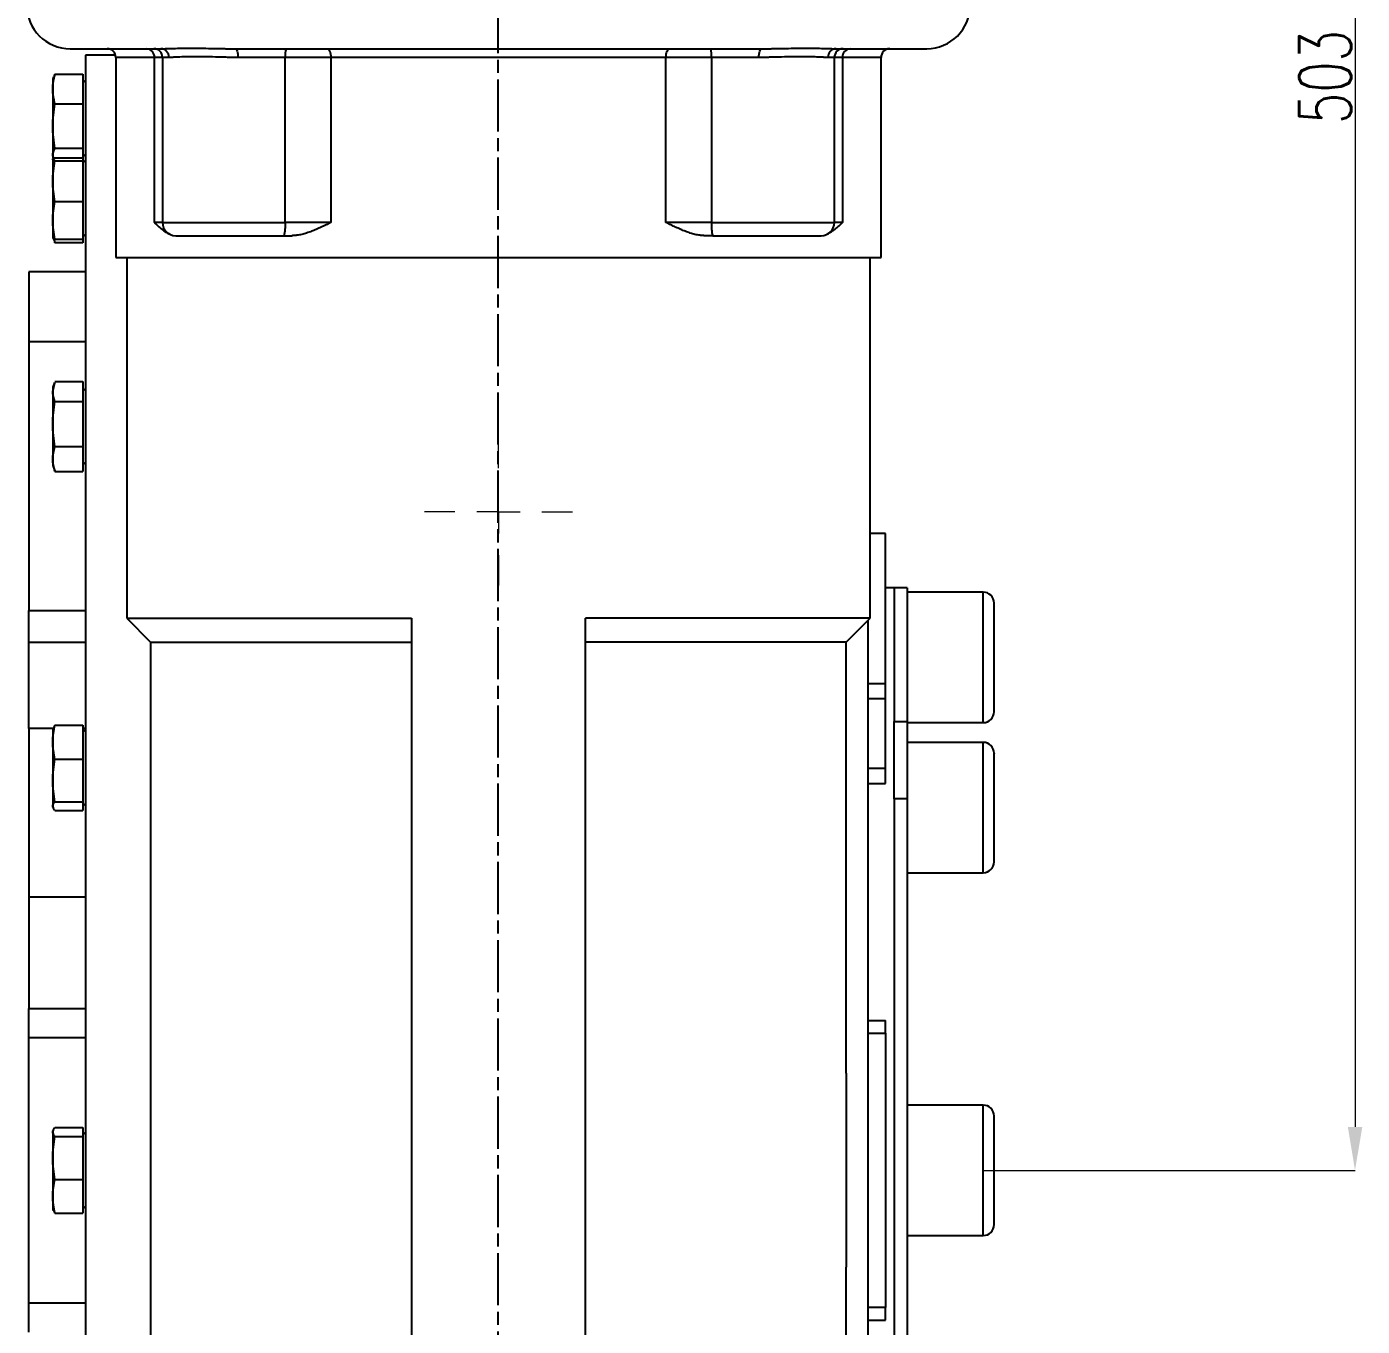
# Model space of a CAD drawing. Header units: millimetres. Extents: x 2003 to 4439, y 563 to 2285.
# Drawn here: x 2578.6 to 2885.8, y 1330.5 to 1629.5 of the extents above; entities that cross this region are included whole.
import ezdxf

# ---------------------------------------------------------------- set-up
doc = ezdxf.new("R2010")
doc.units = ezdxf.units.MM
doc.linetypes.add('AM_ISO08W050', pattern=[18, 12, -1.5, 3, -1.5])
for name, color, linetype, lineweight in [('10', 7, 'Continuous', 0), ('AM_5', 3, 'Continuous', 25), ('AM_7', 4, 'AM_ISO08W050', 25)]:
    doc.layers.add(name, color=color, linetype=linetype, lineweight=lineweight)
doc.styles.add('SLDTEXTSTYLE1', font='txt.shx', dxfattribs={"width": 0.7, "bigfont": 'gbcbig.shx'})
doc.dimstyles.new('SLDDIMSTYLE12$0', dxfattribs={"dimtxt": 12, "dimasz": 10, "dimexe": 0, "dimexo": 0.0625, "dimgap": 0.875, "dimtad": 1, "dimdec": 1, "dimlfac": 1.8, "dimrnd": 1e-09, "dimzin": 12, "dimdsep": 46, "dimtxsty": 'SLDTEXTSTYLE1', "dimcen": 0.09, "dimdle": 8.16, "dimclrd": 3, "dimclre": 3, "dimadec": 0, "dimazin": 3, "dimtfac": 1, "dimtdec": 1, "dimtofl": 0, "dimtmove": 0, "dimatfit": 3, "dimfxl": 0, "dimfrac": 2, "dimtolj": 1, "dimlwd": 5, "dimlwe": 5, "dimarcsym": 0})

# ---------------------------------------------------------------- blocks, each defined once
blk = doc.blocks.new('SW_CENTERMARKSYMBOL_18')
at = {"layer": '10', "color": 0}
for p, q in [((0, 1), (0, 1.7)), ((0, 0), (0, 0.5)), ((-1, 0), (-1.7, 0)), ((0, 0), (-0.5, 0)), ((0, 0), (0, -0.5)), ((0, 0), (0.5, 0)), ((1, 0), (1.7, 0)), ((0, -1), (0, -1.7))]:
    blk.add_line(p, q, dxfattribs=at)
blk = doc.blocks.new('*D60')
at = {"layer": 'AM_5', "color": 3, "lineweight": 5, "transparency": 16777216}
blk.add_line((2774.68, 1869.38), (2884.14, 1869.38), dxfattribs=at)
at = {"layer": 'AM_5', "color": 3, "linetype": 'Continuous', "lineweight": 5, "transparency": 16777216}
for p, q in [((2884.14, 1859.38), (2884.14, 1376.38)), ((2798.68, 1366.38), (2884.14, 1366.38))]:
    blk.add_line(p, q, dxfattribs=at)
at = {"layer": 'AM_5', "color": 3, "transparency": 16777216}
for points in [[(2882.48, 1859.38), (2885.81, 1859.38), (2884.14, 1869.38)], [(2882.48, 1376.38), (2885.81, 1376.38), (2884.14, 1366.38)]]:
    blk.add_solid(points, dxfattribs=at)
at = {"layer": 'Defpoints', "color": 0, "transparency": 16777216}
for p in [(2774.62, 1869.38), (2798.62, 1366.38), (2884.14, 1366.38)]:
    blk.add_point(p, dxfattribs=at)
at = {"layer": 'AM_5', "color": 0, "transparency": 16777216, "insert": (2877.27, 1617.88), "char_height": 12, "attachment_point": 5, "rotation": 90, "style": 'SLDTEXTSTYLE1'}
blk.add_mtext('\\A1;503', dxfattribs=at)

msp = doc.modelspace()

# ---------------------------------------------------------------- linework, layer by layer
at = {"color": 7, "linetype": 'Continuous', "lineweight": 25}
for p, q in [((2599.053, 1622.883), (2592.117, 1622.883)), ((2592.117, 1622.883), (2592.117, 1109.883)), ((2599.117, 1622.383), (2599.117, 1576.383)), ((2608.003, 1622.383), (2599.117, 1622.383)), ((2608.003, 1584.383), (2608.003, 1622.383)), ((2609.851, 1622.383), (2608.003, 1622.383)), ((2609.851, 1622.383), (2609.851, 1584.383)), ((2611.33, 1622.383), (2609.851, 1622.383)), ((2638.095, 1622.383), (2627.207, 1622.383)), ((2648.58, 1622.383), (2638.095, 1622.383)), ((2638.095, 1584.383), (2638.095, 1622.383)), ((2725.653, 1622.383), (2648.58, 1622.383)), ((2648.58, 1622.383), (2648.58, 1584.383)), ((2725.653, 1584.383), (2725.653, 1622.383)), ((2736.138, 1622.383), (2725.653, 1622.383)), ((2747.026, 1622.383), (2736.138, 1622.383)), ((2736.138, 1622.383), (2736.138, 1584.383)), ((2764.382, 1622.383), (2762.903, 1622.383)), ((2764.382, 1584.383), (2764.382, 1622.383)), ((2766.23, 1622.383), (2764.382, 1622.383)), ((2766.23, 1622.383), (2766.23, 1584.383)), ((2775.117, 1622.383), (2766.23, 1622.383)), ((2775.117, 1576.383), (2775.117, 1622.383)), ((2584.808, 1617.909), (2584.617, 1617.383)), ((2584.617, 1617.383), (2584.617, 1615.12)), ((2585.123, 1618.565), (2584.91, 1617.872)), ((2585.123, 1618.565), (2591.517, 1618.565)), ((2591.517, 1618.565), (2591.517, 1611.674)), ((2592.117, 1616.618), (2591.517, 1617.218)), ((2584.617, 1615.12), (2584.617, 1606.583)), ((2585.123, 1611.674), (2591.517, 1611.674)), ((2591.517, 1611.674), (2591.517, 1601.492)), ((2584.617, 1606.583), (2584.617, 1599.846)), ((2585.123, 1601.492), (2591.517, 1601.492)), ((2591.517, 1601.492), (2591.517, 1599.305)), ((2584.91, 1598.893), (2584.617, 1599.846)), ((2584.617, 1599.846), (2584.617, 1599.383)), ((2584.617, 1599.383), (2584.744, 1599.031)), ((2584.617, 1598.939), (2584.617, 1593.902)), ((2585.123, 1599.305), (2591.517, 1599.305)), ((2585.123, 1598.574), (2591.517, 1598.574)), ((2591.517, 1599.548), (2592.117, 1600.148)), ((2591.517, 1599.305), (2591.517, 1598.574)), ((2592.117, 1598.196), (2591.517, 1598.796)), ((2591.517, 1598.574), (2591.517, 1589.23)), ((2584.617, 1593.902), (2584.617, 1584.924)), ((2585.123, 1589.23), (2591.517, 1589.23)), ((2591.517, 1589.23), (2591.517, 1580.618)), ((2584.617, 1584.924), (2584.617, 1580.978)), ((2609.851, 1584.383), (2608.003, 1584.383)), ((2609.851, 1584.383), (2638.095, 1584.383)), ((2648.58, 1584.383), (2638.095, 1584.383)), ((2736.138, 1584.383), (2725.653, 1584.383)), ((2736.138, 1584.383), (2764.382, 1584.383)), ((2766.23, 1584.383), (2764.382, 1584.383)), ((2584.617, 1580.961), (2584.82, 1580.404)), ((2584.92, 1580.44), (2585.123, 1579.759)), ((2585.123, 1579.759), (2585.005, 1580.554)), ((2585.123, 1580.618), (2591.517, 1580.618)), ((2591.517, 1579.759), (2585.123, 1579.759)), ((2591.517, 1581.126), (2592.117, 1581.726)), ((2591.517, 1580.618), (2591.517, 1579.759)), ((2599.117, 1576.383), (2775.117, 1576.383)), ((2601.617, 1576.383), (2601.617, 1493.383)), ((2772.617, 1493.383), (2772.617, 1576.383)), ((2592.117, 1573.032), (2579.117, 1573.032)), ((2579.117, 1573.032), (2579.117, 1556.959)), ((2592.117, 1556.959), (2579.117, 1556.959)), ((2579.117, 1556.959), (2579.117, 1495.134)), ((2585.009, 1547.581), (2584.617, 1546.502)), ((2584.617, 1545.555), (2585.055, 1547.564)), ((2584.617, 1546.502), (2584.617, 1545.555)), ((2584.617, 1545.555), (2584.617, 1538.047)), ((2585.123, 1547.876), (2591.517, 1547.876)), ((2591.517, 1547.876), (2591.517, 1543.233)), ((2592.117, 1545.737), (2591.517, 1546.337)), ((2585.123, 1543.233), (2591.517, 1543.233)), ((2591.517, 1543.233), (2591.517, 1532.86)), ((2584.617, 1538.047), (2584.617, 1529.995)), ((2584.617, 1529.995), (2584.617, 1528.502)), ((2585.123, 1532.86), (2591.517, 1532.86)), ((2591.517, 1532.86), (2591.517, 1527.129)), ((2584.617, 1528.502), (2585.009, 1527.424)), ((2585.055, 1527.441), (2585.123, 1527.129)), ((2585.123, 1527.129), (2591.517, 1527.129)), ((2591.517, 1528.667), (2592.117, 1529.267)), ((2776.117, 1512.845), (2772.617, 1512.845)), ((2776.117, 1478.342), (2776.117, 1512.845)), ((2778.117, 1500.383), (2776.117, 1500.383)), ((2781.117, 1500.383), (2778.117, 1500.383)), ((2778.117, 1500.383), (2778.117, 1469.62)), ((2781.117, 1500.383), (2781.117, 1469.62)), ((2798.617, 1499.383), (2781.117, 1499.383)), ((2798.617, 1469.383), (2798.617, 1499.383)), ((2579.117, 1495.134), (2592.117, 1495.134)), ((2579.117, 1487.797), (2579.117, 1495.134)), ((2601.617, 1493.383), (2607.117, 1487.883)), ((2601.617, 1493.383), (2667.117, 1493.383)), ((2667.117, 1493.383), (2667.117, 1239.383)), ((2772.617, 1493.383), (2707.117, 1493.383)), ((2707.117, 1239.383), (2707.117, 1493.383)), ((2767.117, 1487.883), (2772.617, 1493.383)), ((2592.117, 1487.797), (2579.117, 1487.797)), ((2579.117, 1468.052), (2579.117, 1487.797)), ((2607.117, 1487.883), (2607.117, 1302.822)), ((2607.117, 1487.883), (2667.117, 1487.883)), ((2767.117, 1487.883), (2707.117, 1487.883)), ((2767.117, 1388.699), (2767.117, 1487.883)), ((2772.117, 1478.342), (2776.117, 1478.342)), ((2776.117, 1474.892), (2776.117, 1478.342)), ((2772.117, 1474.892), (2776.117, 1474.892)), ((2776.117, 1458.791), (2776.117, 1474.892)), ((2585.123, 1468.816), (2584.786, 1468.159)), ((2585.123, 1468.816), (2591.517, 1468.816)), ((2591.517, 1468.816), (2591.517, 1460.969)), ((2778.117, 1469.62), (2781.117, 1469.62)), ((2778.117, 1451.811), (2778.117, 1469.62)), ((2781.117, 1469.62), (2781.117, 1451.811)), ((2781.117, 1469.383), (2798.617, 1469.383)), ((2579.117, 1468.052), (2579.117, 1429.249)), ((2584.639, 1468.052), (2579.117, 1468.052)), ((2584.69, 1468.194), (2584.617, 1467.992)), ((2584.617, 1467.992), (2584.617, 1464.893)), ((2592.117, 1468.052), (2591.517, 1468.052)), ((2592.117, 1467.227), (2591.517, 1467.827)), ((2584.617, 1464.893), (2584.617, 1456.057)), ((2798.617, 1464.821), (2781.117, 1464.821)), ((2798.617, 1434.821), (2798.617, 1464.821)), ((2585.123, 1460.969), (2591.517, 1460.969)), ((2591.517, 1460.969), (2591.517, 1451.145)), ((2776.117, 1458.791), (2772.117, 1458.791)), ((2776.117, 1455.341), (2776.117, 1458.791)), ((2584.617, 1456.057), (2584.617, 1450.156)), ((2772.117, 1455.341), (2776.117, 1455.341)), ((2584.617, 1450.156), (2584.617, 1449.992)), ((2584.617, 1449.992), (2584.69, 1449.79)), ((2585.123, 1451.145), (2591.517, 1451.145)), ((2591.517, 1451.145), (2591.517, 1449.168)), ((2591.517, 1450.157), (2592.117, 1450.757)), ((2778.117, 1451.811), (2778.117, 1232.383)), ((2781.117, 1451.811), (2778.117, 1451.811)), ((2781.117, 1451.811), (2781.117, 1232.383)), ((2585.123, 1449.168), (2591.517, 1449.168)), ((2781.117, 1434.821), (2798.617, 1434.821)), ((2592.117, 1429.249), (2579.117, 1429.249)), ((2579.117, 1429.249), (2579.117, 1403.641)), ((2579.117, 1403.641), (2592.117, 1403.641)), ((2579.117, 1396.833), (2579.117, 1403.641)), ((2772.117, 1400.881), (2776.117, 1400.881)), ((2776.117, 1397.906), (2776.117, 1400.881)), ((2772.117, 1397.906), (2776.117, 1397.906)), ((2776.117, 1397.906), (2776.117, 1334.859)), ((2592.117, 1396.833), (2579.117, 1396.833)), ((2579.117, 1335.932), (2579.117, 1396.833)), ((2767.117, 1388.699), (2767.117, 1344.067)), ((2798.617, 1381.383), (2781.117, 1381.383)), ((2798.617, 1366.383), (2798.617, 1381.383)), ((2585.123, 1376.24), (2591.517, 1376.24)), ((2591.517, 1376.24), (2591.517, 1374.162)), ((2584.697, 1375.603), (2584.617, 1375.383)), ((2584.617, 1375.383), (2584.617, 1375.201)), ((2584.617, 1375.201), (2584.617, 1369.233)), ((2585.123, 1374.162), (2591.517, 1374.162)), ((2592.117, 1374.618), (2591.517, 1375.218)), ((2591.517, 1374.162), (2591.517, 1364.305)), ((2584.617, 1369.233), (2584.617, 1360.415)), ((2585.123, 1364.305), (2591.517, 1364.305)), ((2591.517, 1364.305), (2591.517, 1356.525)), ((2798.617, 1351.383), (2798.617, 1366.383)), ((2584.617, 1360.415), (2584.617, 1357.383)), ((2591.517, 1357.548), (2592.117, 1358.148)), ((2584.617, 1357.383), (2584.697, 1357.162)), ((2584.795, 1357.198), (2585.123, 1356.525)), ((2585.123, 1356.525), (2591.517, 1356.525)), ((2781.117, 1351.383), (2798.617, 1351.383)), ((2767.117, 1244.883), (2767.117, 1344.067)), ((2579.117, 1335.932), (2592.117, 1335.932)), ((2579.117, 1329.125), (2579.117, 1335.932)), ((2776.117, 1334.859), (2772.117, 1334.859)), ((2776.117, 1331.884), (2776.117, 1334.859)), ((2772.117, 1331.884), (2776.117, 1331.884))]:
    msp.add_line(p, q, dxfattribs=at)
at = {"color": 7, "linetype": 'Continuous', "lineweight": 25, "flags": 128}
for points in [[(2626.542, 1624.383), (2626.672, 1624.344), (2626.797, 1624.23), (2626.912, 1624.046), (2627.013, 1623.797), (2627.095, 1623.494), (2627.157, 1623.148), (2627.195, 1622.773), (2627.207, 1622.383)], [(2647.704, 1624.383), (2647.875, 1624.344), (2648.039, 1624.23), (2648.191, 1624.046), (2648.323, 1623.797), (2648.432, 1623.494), (2648.513, 1623.148), (2648.563, 1622.773), (2648.58, 1622.383)], [(2725.653, 1622.383), (2725.67, 1622.773), (2725.72, 1623.148), (2725.801, 1623.494), (2725.91, 1623.797), (2726.043, 1624.046), (2726.194, 1624.23), (2726.358, 1624.344), (2726.529, 1624.383)], [(2747.026, 1622.383), (2747.039, 1622.773), (2747.077, 1623.148), (2747.138, 1623.494), (2747.221, 1623.797), (2747.321, 1624.046), (2747.436, 1624.23), (2747.561, 1624.344), (2747.691, 1624.383)]]:
    msp.add_lwpolyline(points, dxfattribs=at)
at = {"color": 7, "linetype": 'Continuous', "lineweight": 25}
for centre, radius, start, end in [((2588.617, 1634.383), 10, 180, 270), ((2785.617, 1634.383), 10, 270, 0), ((2597.117, 1622.383), 2, 0, 90), ((2606.099, 1622.478), 1.907, 357.11804, 86.79399), ((2607.851, 1622.383), 2, 0, 90), ((2609.386, 1622.438), 1.946, 358.37228, 88.27408), ((2644.018, 1622.879), 5.944, 165.34484, 184.78967), ((2730.215, 1622.879), 5.944, 355.21033, 14.65516), ((2764.848, 1622.438), 1.946, 91.72592, 181.62772), ((2766.382, 1622.383), 2, 90, 180), ((2768.135, 1622.478), 1.907, 93.20601, 182.88196), ((2777.117, 1622.383), 2, 90, 180), ((2612.851, 1584.383), 3, 180, 270), ((2629.211, 1583.638), 8.915, 345.34484, 4.78967), ((2745.022, 1583.638), 8.915, 175.21033, 194.65516), ((2761.382, 1584.383), 3, 270, 0), ((2798.617, 1496.883), 2.5, 0, 90), ((2798.617, 1471.883), 2.5, 270, 0), ((2798.617, 1462.321), 2.5, 0, 90), ((2798.617, 1437.321), 2.5, 270, 0), ((2798.617, 1378.883), 2.5, 0, 90), ((2798.617, 1353.883), 2.5, 270, 0)]:
    msp.add_arc(centre, radius, start, end, dxfattribs=at)
for points in [[(2588.617, 1624.383), (2588.617, 1624.383), (2595.947, 1624.383), (2609.444, 1624.383)], [(2764.789, 1624.383), (2778.286, 1624.383), (2785.617, 1624.383), (2785.617, 1624.383)], [(2637.836, 1581.383), (2638.437, 1581.383), (2639.037, 1581.383), (2639.64, 1581.383)], [(2767.117, 1388.699), (2767.117, 1381.26), (2767.104, 1366.383), (2767.117, 1351.505), (2767.117, 1344.067)]]:
    msp.add_open_spline(points, degree=3, dxfattribs=at)
for points, knots in [([(2609.444, 1624.383), (2609.517, 1624.383), (2609.661, 1624.383), (2609.891, 1624.387), (2610.129, 1624.391), (2610.376, 1624.398), (2610.633, 1624.405), (2610.899, 1624.414), (2611.175, 1624.423), (2611.459, 1624.432), (2611.753, 1624.442), (2612.056, 1624.452), (2612.83, 1624.476), (2614.175, 1624.511), (2616.259, 1624.528), (2618.56, 1624.51), (2620.502, 1624.473), (2621.953, 1624.443), (2622.841, 1624.425), (2623.744, 1624.409), (2624.662, 1624.395), (2625.594, 1624.385), (2626.226, 1624.383), (2626.542, 1624.383)], [0, 0, 0, 0, 0.0227351, 0.0454777, 0.0682299, 0.0909941, 0.1137724, 0.136567, 0.15938, 0.1822135, 0.2050697, 0.2279505, 0.250858, 0.3756844, 0.5002912, 0.6252311, 0.7503985, 0.7921646, 0.8338474, 0.8754593, 0.9170132, 0.9585223, 1, 1, 1, 1]), ([(2627.207, 1622.383), (2627.045, 1622.383), (2626.71, 1622.383), (2626.197, 1622.387), (2625.66, 1622.394), (2625.099, 1622.402), (2624.524, 1622.413), (2623.901, 1622.427), (2623.053, 1622.448), (2621.52, 1622.49), (2619.55, 1622.535), (2617.453, 1622.557), (2615.553, 1622.535), (2614.028, 1622.486), (2613.017, 1622.441), (2612.417, 1622.412), (2612.01, 1622.397), (2611.638, 1622.385), (2611.429, 1622.383), (2611.33, 1622.383)], [0, 0, 0, 0, 0.0223309, 0.046011, 0.0710405, 0.09742, 0.1251495, 0.1532402, 0.1873292, 0.2495026, 0.3832719, 0.4996467, 0.6136045, 0.7489214, 0.8364568, 0.8744628, 0.9208466, 0.9626919, 1, 1, 1, 1]), ([(2626.542, 1624.383), (2643.849, 1624.383), (2665.17, 1624.383), (2709.064, 1624.383), (2730.384, 1624.383), (2747.691, 1624.383)], [0, 0, 0, 0, 0.5, 0.5, 1, 1, 1, 1]), ([(2762.903, 1622.383), (2762.845, 1622.383), (2762.724, 1622.383), (2762.525, 1622.387), (2762.304, 1622.394), (2762.057, 1622.402), (2761.787, 1622.413), (2761.477, 1622.427), (2761.023, 1622.448), (2760.117, 1622.49), (2758.707, 1622.535), (2756.818, 1622.557), (2754.716, 1622.535), (2752.595, 1622.486), (2750.846, 1622.441), (2749.659, 1622.412), (2748.77, 1622.397), (2747.873, 1622.385), (2747.297, 1622.383), (2747.026, 1622.383)], [0, 0, 0, 0, 0.0223309, 0.046011, 0.0710405, 0.09742, 0.1251495, 0.1532402, 0.1873292, 0.2495026, 0.3832719, 0.4996467, 0.6136045, 0.7489214, 0.8364568, 0.8744628, 0.9208466, 0.9626919, 1, 1, 1, 1]), ([(2747.691, 1624.383), (2747.864, 1624.383), (2748.212, 1624.383), (2748.727, 1624.387), (2749.239, 1624.391), (2749.747, 1624.398), (2750.251, 1624.405), (2750.75, 1624.414), (2751.244, 1624.423), (2751.734, 1624.432), (2752.219, 1624.442), (2752.699, 1624.452), (2753.879, 1624.476), (2755.691, 1624.511), (2757.988, 1624.528), (2760.072, 1624.51), (2761.513, 1624.473), (2762.447, 1624.443), (2762.978, 1624.425), (2763.479, 1624.409), (2763.948, 1624.395), (2764.389, 1624.385), (2764.656, 1624.383), (2764.789, 1624.383)], [0, 0, 0, 0, 0.0227351, 0.0454777, 0.0682299, 0.0909941, 0.1137724, 0.136567, 0.15938, 0.1822135, 0.2050697, 0.2279505, 0.250858, 0.3756844, 0.5002912, 0.6252311, 0.7503985, 0.7921646, 0.8338474, 0.8754593, 0.9170132, 0.9585223, 1, 1, 1, 1]), ([(2584.617, 1615.12), (2584.617, 1615.699), (2584.664, 1616.276), (2584.839, 1617.424), (2584.967, 1617.995), (2585.123, 1618.565)], [0, 0, 0, 0, 0.5, 0.5, 1, 1, 1, 1]), ([(2585.123, 1611.674), (2584.967, 1612.244), (2584.839, 1612.815), (2584.664, 1613.963), (2584.617, 1614.54), (2584.617, 1615.12)], [0, 0, 0, 0, 0.5, 0.5, 1, 1, 1, 1]), ([(2584.617, 1606.583), (2584.617, 1607.44), (2584.664, 1608.292), (2584.839, 1609.988), (2584.967, 1610.833), (2585.123, 1611.674)], [0, 0, 0, 0, 0.5, 0.5, 1, 1, 1, 1]), ([(2585.123, 1601.492), (2584.967, 1602.334), (2584.839, 1603.178), (2584.664, 1604.874), (2584.617, 1605.727), (2584.617, 1606.583)], [0, 0, 0, 0, 0.5, 0.5, 1, 1, 1, 1]), ([(2584.617, 1599.846), (2584.617, 1600.123), (2584.664, 1600.398), (2584.839, 1600.947), (2584.967, 1601.22), (2585.123, 1601.492)], [0, 0, 0, 0, 0.5, 0.5, 1, 1, 1, 1]), ([(2584.617, 1598.939), (2584.617, 1599.001), (2584.664, 1599.062), (2584.839, 1599.184), (2584.967, 1599.244), (2585.123, 1599.305)], [0, 0, 0, 0, 0.5, 0.5, 1, 1, 1, 1]), ([(2585.123, 1598.574), (2584.967, 1598.634), (2584.839, 1598.695), (2584.664, 1598.816), (2584.617, 1598.878), (2584.617, 1598.939)], [0, 0, 0, 0, 0.5, 0.5, 1, 1, 1, 1]), ([(2584.617, 1593.902), (2584.617, 1594.688), (2584.664, 1595.47), (2584.839, 1597.027), (2584.967, 1597.801), (2585.123, 1598.574)], [0, 0, 0, 0, 0.5, 0.5, 1, 1, 1, 1]), ([(2585.123, 1589.23), (2584.967, 1590.003), (2584.839, 1590.778), (2584.664, 1592.334), (2584.617, 1593.116), (2584.617, 1593.902)], [0, 0, 0, 0, 0.5, 0.5, 1, 1, 1, 1]), ([(2584.617, 1584.924), (2584.617, 1585.649), (2584.664, 1586.37), (2584.839, 1587.804), (2584.967, 1588.519), (2585.123, 1589.23)], [0, 0, 0, 0, 0.5, 0.5, 1, 1, 1, 1]), ([(2585.123, 1580.618), (2584.967, 1581.33), (2584.839, 1582.044), (2584.664, 1583.479), (2584.617, 1584.2), (2584.617, 1584.924)], [0, 0, 0, 0, 0.5, 0.5, 1, 1, 1, 1]), ([(2611.567, 1581.726), (2611.42, 1581.782), (2610.968, 1581.957), (2610.354, 1582.36), (2609.681, 1582.859), (2609.106, 1583.343), (2608.539, 1583.862), (2608.182, 1584.209), (2608.003, 1584.383)], [0, 0, 0, 0, 0.1093577, 0.3370469, 0.4924487, 0.6684568, 0.8341945, 1, 1, 1, 1]), ([(2648.58, 1584.383), (2648.363, 1584.279), (2647.993, 1584.102), (2647.255, 1583.751), (2646.343, 1583.323), (2645.237, 1582.831), (2644.11, 1582.37), (2643.016, 1581.982), (2642.073, 1581.713), (2641.337, 1581.552), (2640.831, 1581.467), (2640.392, 1581.416), (2640.012, 1581.388), (2639.763, 1581.384), (2639.64, 1581.383)], [0, 0, 0, 0, 0.0731616, 0.1250838, 0.2501723, 0.3830145, 0.5002439, 0.6310655, 0.750282, 0.8143004, 0.874754, 0.9175233, 0.959251, 1, 1, 1, 1]), ([(2734.593, 1581.383), (2734.501, 1581.384), (2734.315, 1581.386), (2734.034, 1581.402), (2733.746, 1581.427), (2733.37, 1581.473), (2732.896, 1581.552), (2732.161, 1581.713), (2731.217, 1581.982), (2730.123, 1582.37), (2728.996, 1582.831), (2727.89, 1583.323), (2726.978, 1583.751), (2726.24, 1584.103), (2725.87, 1584.279), (2725.653, 1584.383)], [0, 0, 0, 0, 0.0304722, 0.0614867, 0.0930708, 0.1252504, 0.1856999, 0.2497233, 0.3689361, 0.4997632, 0.6169889, 0.7498366, 0.8748916, 0.926986, 1, 1, 1, 1]), ([(2766.23, 1584.383), (2766.048, 1584.206), (2765.684, 1583.852), (2765.104, 1583.322), (2764.515, 1582.832), (2763.745, 1582.249), (2763.141, 1581.949), (2762.745, 1581.752)], [0, 0, 0, 0, 0.1724943, 0.3449962, 0.5281905, 0.6898543, 1, 1, 1, 1]), ([(2584.617, 1580.984), (2584.617, 1580.922), (2584.664, 1580.861), (2584.839, 1580.739), (2584.967, 1580.679), (2585.123, 1580.618)], [0, 0, 0, 0, 0.5, 0.5, 1, 1, 1, 1]), ([(2612.979, 1581.383), (2612.966, 1581.383), (2612.931, 1581.383), (2614.096, 1581.383), (2616.305, 1581.383), (2619.464, 1581.383), (2623.373, 1581.383), (2627.911, 1581.383), (2632.836, 1581.383), (2636.183, 1581.383), (2637.836, 1581.383)], [0, 0, 0, 0, 0.0778194, 0.2109089, 0.3439984, 0.4739392, 0.6038801, 0.7369696, 0.8700591, 1, 1, 1, 1]), ([(2736.397, 1581.383), (2736.247, 1581.383), (2735.947, 1581.383), (2735.496, 1581.383), (2735.045, 1581.383), (2734.744, 1581.383), (2734.593, 1581.383)], [0, 0, 0, 0, 0.2500482, 0.5, 0.7499518, 1, 1, 1, 1]), ([(2736.397, 1581.383), (2742.818, 1581.383), (2749.178, 1581.383), (2758.677, 1581.383), (2761.382, 1581.383), (2761.382, 1581.383)], [0, 0, 0, 0, 0.5, 0.5, 1, 1, 1, 1]), ([(2585.123, 1543.233), (2584.967, 1543.617), (2584.839, 1544.002), (2584.664, 1544.775), (2584.617, 1545.164), (2584.617, 1545.555)], [0, 0, 0, 0, 0.5, 0.5, 1, 1, 1, 1]), ([(2584.617, 1538.047), (2584.617, 1538.919), (2584.664, 1539.787), (2584.839, 1541.516), (2584.967, 1542.376), (2585.123, 1543.233)], [0, 0, 0, 0, 0.5, 0.5, 1, 1, 1, 1]), ([(2585.123, 1532.86), (2584.967, 1533.717), (2584.839, 1534.578), (2584.664, 1536.306), (2584.617, 1537.174), (2584.617, 1538.047)], [0, 0, 0, 0, 0.5, 0.5, 1, 1, 1, 1]), ([(2584.617, 1529.995), (2584.617, 1530.477), (2584.664, 1530.956), (2584.839, 1531.911), (2584.967, 1532.386), (2585.123, 1532.86)], [0, 0, 0, 0, 0.5, 0.5, 1, 1, 1, 1]), ([(2585.123, 1527.129), (2584.967, 1527.603), (2584.839, 1528.078), (2584.664, 1529.033), (2584.617, 1529.512), (2584.617, 1529.995)], [0, 0, 0, 0, 0.5, 0.5, 1, 1, 1, 1]), ([(2801.117, 1483.952), (2801.117, 1484.715), (2801.117, 1486.287), (2801.117, 1488.64), (2801.117, 1490.918), (2801.117, 1492.973), (2801.117, 1494.662), (2801.117, 1495.908), (2801.117, 1496.626), (2801.117, 1496.924), (2801.117, 1496.861), (2801.117, 1496.851)], [0, 0, 0, 0, 0.1140161, 0.2348618, 0.3607315, 0.4892723, 0.6178131, 0.7436828, 0.8645284, 0.9785445, 1, 1, 1, 1]), ([(2772.117, 1492.883), (2772.117, 1491.413), (2772.117, 1485.811), (2772.117, 1475.631), (2772.117, 1462.425), (2772.117, 1448.914), (2772.117, 1435.224), (2772.117, 1421.421), (2772.117, 1407.602), (2772.117, 1393.828), (2772.117, 1380.097), (2772.117, 1370.955), (2772.117, 1366.383)], [0, 0, 0, 0, 0.0391174, 0.1490798, 0.258663, 0.3677114, 0.4760731, 0.5832489, 0.6893513, 0.7938205, 0.896869, 1, 1, 1, 1]), ([(2801.117, 1471.915), (2801.117, 1471.928), (2801.117, 1471.961), (2801.117, 1472.551), (2801.117, 1473.623), (2801.117, 1475.18), (2801.117, 1477.121), (2801.117, 1479.32), (2801.117, 1481.624), (2801.117, 1483.191), (2801.117, 1483.952)], [0, 0, 0, 0, 0.0967106, 0.2229744, 0.3544874, 0.4887913, 0.6230952, 0.7546082, 0.880872, 1, 1, 1, 1]), ([(2584.617, 1464.893), (2584.617, 1465.553), (2584.664, 1466.209), (2584.839, 1467.517), (2584.967, 1468.167), (2585.123, 1468.816)], [0, 0, 0, 0, 0.5, 0.5, 1, 1, 1, 1]), ([(2585.123, 1460.969), (2584.967, 1461.618), (2584.839, 1462.268), (2584.664, 1463.576), (2584.617, 1464.232), (2584.617, 1464.893)], [0, 0, 0, 0, 0.5, 0.5, 1, 1, 1, 1]), ([(2801.117, 1440.683), (2801.117, 1441.233), (2801.117, 1442.365), (2801.117, 1444.463), (2801.117, 1446.835), (2801.117, 1449.388), (2801.117, 1451.957), (2801.117, 1454.386), (2801.117, 1456.546), (2801.117, 1458.398), (2801.117, 1459.955), (2801.117, 1461.211), (2801.117, 1462.019), (2801.117, 1462.378), (2801.117, 1462.296), (2801.117, 1462.284)], [0, 0, 0, 0, 0.0765593, 0.1577045, 0.2422232, 0.3285356, 0.4148479, 0.4993666, 0.5805118, 0.6570711, 0.7336304, 0.8147756, 0.8992943, 0.9856067, 1, 1, 1, 1]), ([(2584.617, 1456.057), (2584.617, 1456.883), (2584.664, 1457.705), (2584.839, 1459.342), (2584.967, 1460.157), (2585.123, 1460.969)], [0, 0, 0, 0, 0.5, 0.5, 1, 1, 1, 1]), ([(2585.123, 1451.145), (2584.967, 1451.957), (2584.839, 1452.772), (2584.664, 1454.408), (2584.617, 1455.23), (2584.617, 1456.057)], [0, 0, 0, 0, 0.5, 0.5, 1, 1, 1, 1]), ([(2584.617, 1450.156), (2584.617, 1450.323), (2584.664, 1450.488), (2584.839, 1450.817), (2584.967, 1450.981), (2585.123, 1451.145)], [0, 0, 0, 0, 0.5, 0.5, 1, 1, 1, 1]), ([(2585.123, 1449.168), (2584.967, 1449.331), (2584.839, 1449.495), (2584.664, 1449.825), (2584.617, 1449.99), (2584.617, 1450.156)], [0, 0, 0, 0, 0.5, 0.5, 1, 1, 1, 1]), ([(2801.117, 1437.358), (2801.117, 1437.378), (2801.117, 1437.423), (2801.117, 1438.109), (2801.117, 1439.18), (2801.117, 1440.192), (2801.117, 1440.683)], [0, 0, 0, 0, 0.2289376, 0.4979837, 0.7562909, 1, 1, 1, 1]), ([(2584.617, 1375.201), (2584.617, 1375.376), (2584.664, 1375.55), (2584.839, 1375.896), (2584.967, 1376.068), (2585.123, 1376.24)], [0, 0, 0, 0, 0.5, 0.5, 1, 1, 1, 1]), ([(2801.117, 1353.915), (2801.117, 1353.928), (2801.117, 1353.961), (2801.117, 1354.551), (2801.117, 1355.623), (2801.117, 1357.18), (2801.117, 1359.121), (2801.117, 1361.32), (2801.117, 1363.625), (2801.117, 1365.949), (2801.117, 1368.288), (2801.117, 1370.639), (2801.117, 1372.919), (2801.117, 1374.972), (2801.117, 1376.666), (2801.117, 1377.895), (2801.117, 1378.671), (2801.117, 1378.808), (2801.117, 1378.875)], [0, 0, 0, 0, 0.0478193, 0.1102514, 0.175279, 0.2416867, 0.3080943, 0.3731219, 0.435554, 0.4944578, 0.5533615, 0.6157936, 0.6808213, 0.7472289, 0.8136365, 0.8786641, 0.9410962, 1, 1, 1, 1]), ([(2585.123, 1374.162), (2584.967, 1374.334), (2584.839, 1374.506), (2584.664, 1374.852), (2584.617, 1375.026), (2584.617, 1375.201)], [0, 0, 0, 0, 0.5, 0.5, 1, 1, 1, 1]), ([(2584.617, 1369.233), (2584.617, 1370.063), (2584.664, 1370.887), (2584.839, 1372.53), (2584.967, 1373.347), (2585.123, 1374.162)], [0, 0, 0, 0, 0.5, 0.5, 1, 1, 1, 1]), ([(2585.123, 1364.305), (2584.967, 1365.12), (2584.839, 1365.937), (2584.664, 1367.579), (2584.617, 1368.404), (2584.617, 1369.233)], [0, 0, 0, 0, 0.5, 0.5, 1, 1, 1, 1]), ([(2584.617, 1360.415), (2584.617, 1361.07), (2584.664, 1361.721), (2584.839, 1363.017), (2584.967, 1363.662), (2585.123, 1364.305)], [0, 0, 0, 0, 0.5, 0.5, 1, 1, 1, 1]), ([(2772.117, 1366.383), (2772.117, 1361.81), (2772.117, 1352.668), (2772.117, 1338.938), (2772.117, 1325.164), (2772.117, 1311.344), (2772.117, 1296.381), (2772.117, 1280.41), (2772.117, 1263.681), (2772.117, 1250.146), (2772.117, 1242.491), (2772.117, 1240.01)], [0, 0, 0, 0, 0.1032159, 0.2063517, 0.3109062, 0.4170991, 0.5243676, 0.6599283, 0.7966208, 0.9340784, 1, 1, 1, 1]), ([(2585.123, 1356.525), (2584.967, 1357.168), (2584.839, 1357.814), (2584.664, 1359.11), (2584.617, 1359.761), (2584.617, 1360.415)], [0, 0, 0, 0, 0.5, 0.5, 1, 1, 1, 1])]:
    msp.add_open_spline(points, degree=3, knots=knots, dxfattribs=at)
at = {"layer": 'AM_7'}
msp.add_line((2686.979, 1869.337), (2686.979, 1101.883), dxfattribs=at)

# ---------------------------------------------------------------- block references
at = {"layer": '10', "xscale": 10, "yscale": 10, "zscale": 10}
msp.add_blockref('SW_CENTERMARKSYMBOL_18', (2687.117, 1517.883), dxfattribs=at)

# ---------------------------------------------------------------- dimensions: what is measured, and where the dimension line sits
at = {"layer": 'AM_5'}
dim = msp.add_linear_dim(base=(2884.145, 1366.383), p1=(2774.617, 1869.383), p2=(2798.617, 1366.383), angle=90, dimstyle='SLDDIMSTYLE12$0', override={"dimlfac": 1}, dxfattribs=at)
dim.commit()
dim.dimension.update_dxf_attribs({"geometry": '*D60', "text_midpoint": (2877.27, 1617.883)})

doc.saveas('drawing.dxf')
